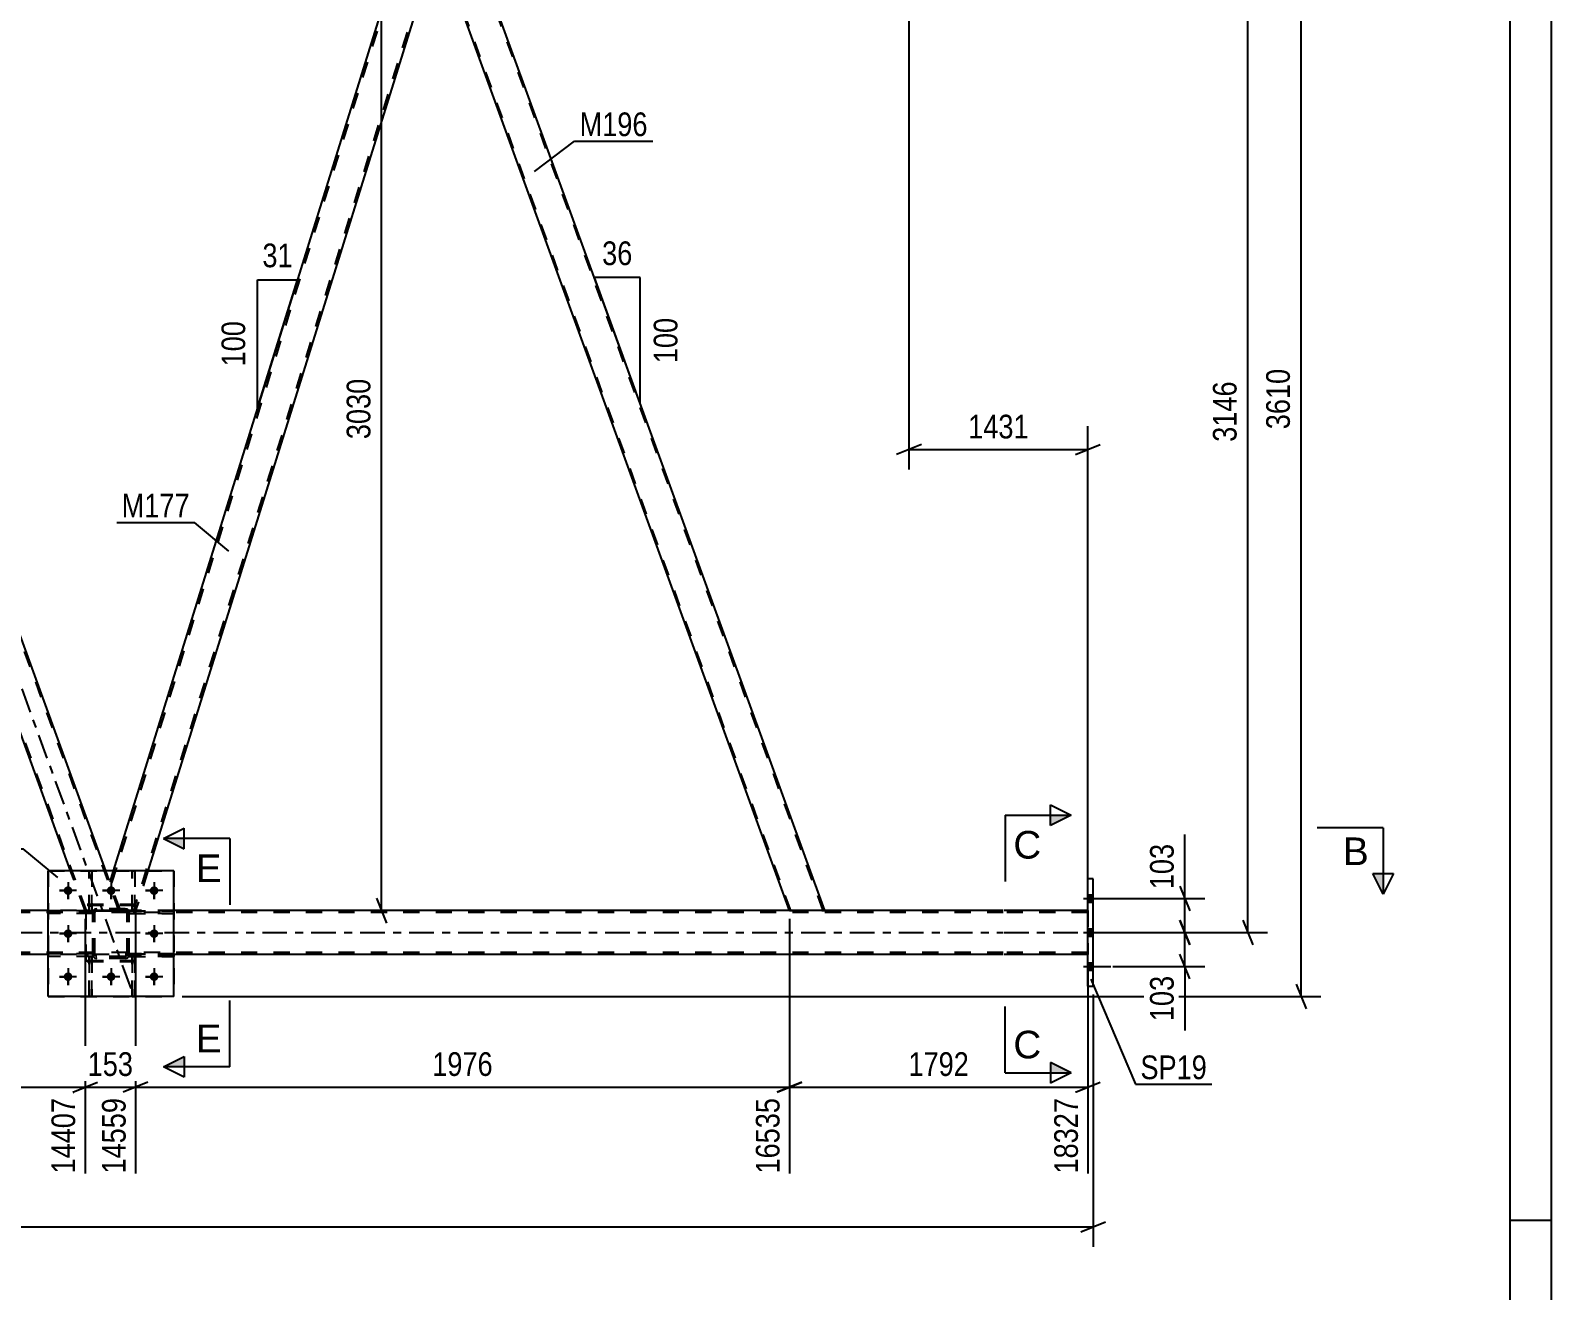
# Model space of a CAD drawing. Header units: millimetres. Extents: x 0 to 841, y 0 to 594.
# Drawn here: x 657.2 to 841, y 289.5 to 441.8 of the extents above; entities that cross this region are included whole.
import ezdxf

# ---------------------------------------------------------------- set-up
doc = ezdxf.new("R2010")
doc.units = ezdxf.units.MM
doc.linetypes.add('DXK_LINE_DOT2', pattern=[3.9198, 1.9599, -1.9599])
doc.linetypes.add('DXK_LINE_DOT3', pattern=[5.9187, 2.979, -0.9799, 0.9799, -0.9799])
doc.styles.add('Arial', font='ARIAL.TTF', dxfattribs={"height": 0.2})
doc.styles.add('Arial Narrow', font='ARIALN.TTF', dxfattribs={"height": 0.2})

# ---------------------------------------------------------------- blocks, each defined once
blk = doc.blocks.new('Unknown-814748264-1133')
at = {"color": 5, "linetype": 'Continuous'}
for p, q in [((841, 0), (841, 594)), ((836, 5), (836, 589)), ((841, 298), (836, 298))]:
    blk.add_line(p, q, dxfattribs=at)
blk = doc.blocks.new('Part-814748264-3235 - 3014')
at = {"color": 2, "linetype": 'Continuous'}
for p, q in [((669.45, 340.24), (669.45, 340.24)), ((669.77, 340.24), (669.45, 340.24)), ((669.77, 340.24), (669.77, 340.24))]:
    blk.add_line(p, q, dxfattribs=at)
at = {"color": 7, "linetype": 'DXK_LINE_DOT2'}
for p, q in [((669.45, 335.39), (669.45, 340.24)), ((669.77, 335.39), (669.77, 340.24)), ((669.45, 335.99), (669.77, 335.99)), ((669.77, 335.39), (669.45, 335.39))]:
    blk.add_line(p, q, dxfattribs=at)
blk = doc.blocks.new('Part-814748264-3390 - 3014')
at = {"color": 7, "linetype": 'DXK_LINE_DOT2'}
for p, q in [((703.71, 456.64), (666.89, 338.52)), ((706.18, 452.76), (669.61, 335.42)), ((706.3, 452.44), (706.32, 452.39)), ((706.32, 452.39), (706.3, 452.44)), ((667.17, 340.24), (666.75, 338.89)), ((671.36, 340.24), (669.86, 335.42)), ((668.02, 335.42), (666.75, 338.89)), ((669.86, 335.42), (668.02, 335.42))]:
    blk.add_line(p, q, dxfattribs=at)
at = {"color": 2, "linetype": 'Continuous'}
for p, q in [((703.45, 456.64), (667.17, 340.24)), ((704.77, 456.64), (703.45, 456.64)), ((706.3, 452.44), (704.77, 456.64)), ((706.32, 452.39), (671.36, 340.24))]:
    blk.add_line(p, q, dxfattribs=at)
blk = doc.blocks.new('Part-814748264-3113 - 3014')
at = {"color": 7, "linetype": 'DXK_LINE_DOT2'}
for p, q in [((674.5, 330.2), (669.1, 330.2)), ((669.1, 330.2), (669.1, 329.88)), ((669.1, 329.88), (674.5, 329.88)), ((669.7, 329.88), (669.7, 330.2)), ((674.5, 329.88), (674.5, 330.2))]:
    blk.add_line(p, q, dxfattribs=at)
blk = doc.blocks.new('Part-814748264-3348 - 3014')
at = {"color": 7, "linetype": 'DXK_LINE_DOT2'}
for p, q in [((664.25, 325.04), (664.25, 329.87)), ((664.25, 329.87), (664.57, 329.87)), ((664.25, 329.27), (664.57, 329.27)), ((664.57, 329.87), (664.57, 325.04)), ((664.57, 325.04), (664.25, 325.04))]:
    blk.add_line(p, q, dxfattribs=at)
blk = doc.blocks.new('Part-814748264-3231 - 3014')
at = {"color": 7, "linetype": 'DXK_LINE_DOT2'}
for p, q in [((664.7, 335.4), (659.3, 335.4)), ((659.3, 335.08), (659.3, 335.4)), ((664.7, 335.08), (659.3, 335.08)), ((664.1, 335.08), (664.1, 335.4)), ((664.7, 335.4), (664.7, 335.08))]:
    blk.add_line(p, q, dxfattribs=at)
blk = doc.blocks.new('Part-814748264-3232 - 3014')
at = {"color": 7, "linetype": 'DXK_LINE_DOT2'}
for p, q in [((664.7, 330.2), (659.3, 330.2)), ((659.3, 329.88), (659.3, 330.2)), ((664.7, 329.88), (659.3, 329.88)), ((664.1, 329.88), (664.1, 330.2)), ((664.7, 330.2), (664.7, 329.88))]:
    blk.add_line(p, q, dxfattribs=at)
blk = doc.blocks.new('Part-814748264-3238 - 3014')
at = {"color": 2, "linetype": 'Continuous'}
for p, q in [((664.25, 340.24), (664.25, 340.24)), ((664.57, 340.24), (664.25, 340.24)), ((664.57, 340.24), (664.57, 340.24))]:
    blk.add_line(p, q, dxfattribs=at)
at = {"color": 7, "linetype": 'DXK_LINE_DOT2'}
for p, q in [((664.25, 335.39), (664.25, 340.24)), ((664.57, 335.39), (664.57, 340.24)), ((664.25, 335.99), (664.57, 335.99)), ((664.57, 335.39), (664.25, 335.39))]:
    blk.add_line(p, q, dxfattribs=at)
blk = doc.blocks.new('Part-814748264-3241 - 3014')
at = {"color": 7, "linetype": 'DXK_LINE_DOT2'}
for p, q in [((669.77, 329.87), (669.45, 329.87)), ((669.45, 329.87), (669.45, 325.04)), ((669.45, 329.27), (669.77, 329.27)), ((669.77, 325.04), (669.77, 329.87)), ((669.45, 325.04), (669.77, 325.04))]:
    blk.add_line(p, q, dxfattribs=at)
blk = doc.blocks.new('Part-814748264-3242 - 3014')
at = {"color": 7, "linetype": 'DXK_LINE_DOT2'}
for p, q in [((674.5, 335.4), (669.1, 335.4)), ((669.1, 335.4), (669.1, 335.08)), ((669.1, 335.08), (674.5, 335.08)), ((669.7, 335.08), (669.7, 335.4)), ((674.5, 335.08), (674.5, 335.4))]:
    blk.add_line(p, q, dxfattribs=at)
blk = doc.blocks.new('Part-814748264-3247 - 3014')
at = {"color": 2, "linetype": 'Continuous'}
for p, q in [((674.5, 340.24), (659.3, 340.24)), ((659.3, 325.04), (659.3, 340.24)), ((674.5, 325.04), (674.5, 340.24)), ((674.5, 325.04), (659.3, 325.04))]:
    blk.add_line(p, q, dxfattribs=at)
blk = doc.blocks.new('Part-814748264-3248 - 3014')
at = {"color": 7, "linetype": 'DXK_LINE_DOT2'}
for p, q in [((669.1, 335.08), (669.1, 335.4)), ((669.1, 335.4), (674.5, 335.4)), ((674.5, 335.08), (669.1, 335.08)), ((669.7, 335.08), (669.7, 335.4)), ((674.5, 335.4), (674.5, 335.08))]:
    blk.add_line(p, q, dxfattribs=at)
blk = doc.blocks.new('Bolt-814748264-3249 - 3014')
at = {"linetype": 'Continuous'}
for points in [[(785.59, 336.44), (785.59, 337.32), (784.95, 337.32), (784.95, 336.44)], [(785.59, 336.44), (785.59, 337.32), (784.95, 337.32), (784.95, 336.44)], [(785.59, 336.44), (785.59, 337.32), (784.95, 337.32), (784.95, 336.44)], [(785.59, 332.34), (785.59, 333.22), (784.95, 333.22), (784.95, 332.34)], [(785.59, 332.34), (785.59, 333.22), (784.95, 333.22), (784.95, 332.34)], [(785.59, 328.24), (785.59, 329.12), (784.95, 329.12), (784.95, 328.24)], [(785.59, 328.24), (785.59, 329.12), (784.95, 329.12), (784.95, 328.24)], [(785.59, 328.24), (785.59, 329.12), (784.95, 329.12), (784.95, 328.24)]]:
    blk.add_hatch(color=1, dxfattribs=at).paths.add_polyline_path(points)
at = {"color": 1, "linetype": 'Continuous'}
for p, q in [((784.43, 336.88), (787.75, 336.88)), ((784.43, 336.88), (787.75, 336.88)), ((784.43, 336.88), (787.75, 336.88)), ((784.95, 337.32), (785.59, 337.32)), ((784.95, 337.32), (785.59, 337.32)), ((784.95, 337.32), (785.59, 337.32)), ((784.95, 336.44), (785.59, 336.44)), ((784.95, 336.44), (785.59, 336.44)), ((784.95, 336.44), (785.59, 336.44)), ((784.43, 332.78), (787.75, 332.78)), ((784.43, 332.78), (787.75, 332.78)), ((784.95, 333.22), (785.59, 333.22)), ((784.95, 333.22), (785.59, 333.22)), ((784.95, 332.34), (785.59, 332.34)), ((784.95, 332.34), (785.59, 332.34)), ((784.95, 329.12), (785.59, 329.12)), ((784.95, 329.12), (785.59, 329.12)), ((784.95, 329.12), (785.59, 329.12)), ((784.43, 328.68), (787.75, 328.68)), ((784.43, 328.68), (787.75, 328.68)), ((784.43, 328.68), (787.75, 328.68)), ((784.95, 328.24), (785.59, 328.24)), ((784.95, 328.24), (785.59, 328.24)), ((784.95, 328.24), (785.59, 328.24))]:
    blk.add_line(p, q, dxfattribs=at)
blk = doc.blocks.new('Part-814748264-3380 - 3014')
at = {"color": 2, "linetype": 'Continuous'}
for p, q in [((709.03, 456.64), (704.77, 456.64)), ((753.15, 335.42), (709.03, 456.64)), ((748.89, 335.42), (706.3, 452.44))]:
    blk.add_line(p, q, dxfattribs=at)
at = {"color": 7, "linetype": 'DXK_LINE_DOT2'}
for p, q in [((704.77, 456.64), (706.3, 452.44)), ((749.06, 335.42), (704.94, 456.64)), ((752.98, 335.42), (708.86, 456.64)), ((748.89, 335.42), (753.15, 335.42))]:
    blk.add_line(p, q, dxfattribs=at)
blk = doc.blocks.new('Part-814748264-3257 - 3014')
at = {"color": 7, "linetype": 'DXK_LINE_DOT3'}
blk.add_line((669.31, 326.03), (618.35, 466.04), dxfattribs=at)
at = {"color": 2, "linetype": 'Continuous'}
for p, q in [((623.89, 456.64), (619.64, 456.64)), ((666.26, 340.24), (623.89, 456.64)), ((662.01, 340.24), (621.17, 452.44))]:
    blk.add_line(p, q, dxfattribs=at)
at = {"color": 7, "linetype": 'DXK_LINE_DOT2'}
for p, q in [((619.64, 456.64), (621.17, 452.44)), ((663.93, 335.42), (619.81, 456.64)), ((667.85, 335.42), (623.72, 456.64)), ((663.76, 335.42), (662.01, 340.24)), ((668.02, 335.42), (666.26, 340.24)), ((668.02, 335.42), (663.76, 335.42))]:
    blk.add_line(p, q, dxfattribs=at)
blk = doc.blocks.new('Part-814748264-3258 - 3014')
at = {"color": 7, "linetype": 'DXK_LINE_DOT2'}
for p, q in [((664.7, 335.4), (659.3, 335.4)), ((659.3, 335.4), (659.3, 335.08)), ((664.7, 335.08), (659.3, 335.08)), ((664.1, 335.08), (664.1, 335.4)), ((664.7, 335.08), (664.7, 335.4))]:
    blk.add_line(p, q, dxfattribs=at)
blk = doc.blocks.new('Part-814748264-3263 - 3014')
at = {"color": 7, "linetype": 'DXK_LINE_DOT2'}
for p, q in [((669.1, 329.88), (669.1, 330.2)), ((669.1, 330.2), (674.5, 330.2)), ((674.5, 329.88), (669.1, 329.88)), ((669.7, 329.88), (669.7, 330.2)), ((674.5, 330.2), (674.5, 329.88))]:
    blk.add_line(p, q, dxfattribs=at)
blk = doc.blocks.new('Part-814748264-3264 - 3014')
at = {"color": 7, "linetype": 'DXK_LINE_DOT2'}
for p, q in [((659.3, 340.24), (674.5, 340.24)), ((659.3, 340.24), (659.3, 325.04)), ((674.5, 340.24), (674.5, 325.04)), ((659.3, 325.04), (674.5, 325.04))]:
    blk.add_line(p, q, dxfattribs=at)
blk = doc.blocks.new('Part-814748264-3292 - 3014')
at = {"color": 7, "linetype": 'DXK_LINE_DOT2'}
for p, q in [((774.73, 335.18), (99.23, 335.18)), ((674.5, 335.42), (659.3, 335.42)), ((784.95, 335.18), (774.83, 335.18)), ((784.95, 335.42), (784.95, 330.14)), ((774.73, 330.38), (99.23, 330.38)), ((674.5, 330.14), (659.3, 330.14)), ((784.95, 330.38), (774.83, 330.38))]:
    blk.add_line(p, q, dxfattribs=at)
at = {"color": 2, "linetype": 'Continuous'}
for p, q in [((659.3, 335.42), (504.23, 335.42)), ((774.73, 335.42), (674.5, 335.42)), ((784.95, 335.42), (774.83, 335.42)), ((659.3, 330.14), (504.23, 330.14)), ((774.73, 330.14), (674.5, 330.14)), ((784.95, 330.14), (774.83, 330.14))]:
    blk.add_line(p, q, dxfattribs=at)
at = {"color": 7, "linetype": 'DXK_LINE_DOT3'}
for p, q in [((99.23, 332.78), (774.73, 332.78)), ((774.83, 332.78), (784.95, 332.78))]:
    blk.add_line(p, q, dxfattribs=at)
blk = doc.blocks.new('Part-814748264-3354 - 3014')
at = {"color": 7, "linetype": 'DXK_LINE_DOT2'}
for p, q in [((664.25, 335.39), (664.25, 340.24)), ((664.25, 340.24), (664.57, 340.24)), ((664.57, 340.24), (664.57, 335.39)), ((664.25, 335.99), (664.57, 335.99)), ((664.57, 335.39), (664.25, 335.39))]:
    blk.add_line(p, q, dxfattribs=at)
blk = doc.blocks.new('Part-814748264-3436 - 3014')
at = {"color": 7, "linetype": 'DXK_LINE_DOT2'}
for p, q in [((664.57, 329.87), (664.25, 329.87)), ((664.25, 329.87), (664.25, 325.04)), ((664.25, 329.27), (664.57, 329.27)), ((664.57, 325.04), (664.57, 329.87)), ((664.25, 325.04), (664.57, 325.04))]:
    blk.add_line(p, q, dxfattribs=at)
blk = doc.blocks.new('Part-814748264-3308 - 3014')
at = {"color": 7, "linetype": 'DXK_LINE_DOT2'}
for p, q in [((664.7, 330.2), (659.3, 330.2)), ((659.3, 330.2), (659.3, 329.88)), ((664.7, 329.88), (659.3, 329.88)), ((664.1, 329.88), (664.1, 330.2)), ((664.7, 329.88), (664.7, 330.2))]:
    blk.add_line(p, q, dxfattribs=at)
blk = doc.blocks.new('Bolt-814748264-3432 - 3014')
at = {"color": 1, "linetype": 'Continuous'}
for p, q in [((661.7, 338.88), (661.7, 338.18)), ((666.9, 338.88), (666.9, 338.18)), ((672.1, 338.88), (672.1, 338.18)), ((660.66, 337.84), (661.35, 337.84)), ((661.7, 336.8), (661.7, 337.49)), ((662.74, 337.84), (662.05, 337.84)), ((665.86, 337.84), (666.55, 337.84)), ((666.9, 336.8), (666.9, 337.49)), ((667.94, 337.84), (667.25, 337.84)), ((671.06, 337.84), (671.75, 337.84)), ((672.1, 336.8), (672.1, 337.49)), ((673.14, 337.84), (672.45, 337.84)), ((661.7, 333.68), (661.7, 332.98)), ((672.1, 333.68), (672.1, 332.98)), ((660.66, 332.64), (661.35, 332.64)), ((661.7, 331.6), (661.7, 332.29)), ((662.74, 332.64), (662.05, 332.64)), ((671.06, 332.64), (671.75, 332.64)), ((672.1, 331.6), (672.1, 332.29)), ((673.14, 332.64), (672.45, 332.64)), ((660.66, 327.44), (661.35, 327.44)), ((661.7, 328.48), (661.7, 327.78)), ((662.74, 327.44), (662.05, 327.44)), ((665.86, 327.44), (666.55, 327.44)), ((666.9, 328.48), (666.9, 327.78)), ((667.94, 327.44), (667.25, 327.44)), ((671.06, 327.44), (671.75, 327.44)), ((672.1, 328.48), (672.1, 327.78)), ((673.14, 327.44), (672.45, 327.44)), ((661.7, 326.4), (661.7, 327.09)), ((666.9, 326.4), (666.9, 327.09)), ((672.1, 326.4), (672.1, 327.09))]:
    blk.add_line(p, q, dxfattribs=at)
blk = doc.blocks.new('Part-814748264-3334 - 3014')
at = {"color": 7, "linetype": 'DXK_LINE_DOT2'}
for p, q in [((664.7, 335.16), (664.74, 335.34)), ((664.74, 335.34), (664.7, 335.16)), ((664.7, 330.12), (664.7, 335.16)), ((664.94, 335.16), (664.96, 335.25)), ((664.94, 330.12), (664.94, 335.16)), ((664.96, 335.25), (665.01, 335.33)), ((664.99, 335.6), (665.18, 335.64)), ((665.18, 335.64), (664.99, 335.6)), ((665.01, 335.33), (665.09, 335.38)), ((665.09, 335.38), (665.18, 335.4)), ((668.62, 335.64), (665.18, 335.64)), ((665.18, 335.4), (668.62, 335.4)), ((668.62, 335.64), (668.8, 335.6)), ((668.8, 335.6), (668.62, 335.64)), ((668.62, 335.4), (668.71, 335.38)), ((668.71, 335.38), (668.79, 335.33)), ((668.79, 335.33), (668.84, 335.25)), ((668.84, 335.25), (668.86, 335.16)), ((668.86, 330.12), (668.86, 335.16)), ((669.06, 335.34), (669.1, 335.16)), ((669.1, 335.16), (669.06, 335.34)), ((669.1, 330.12), (669.1, 335.16)), ((664.74, 329.93), (664.7, 330.12)), ((664.7, 330.12), (664.74, 329.93)), ((664.96, 330.03), (664.94, 330.12)), ((665.01, 329.95), (664.96, 330.03)), ((665.18, 329.64), (664.99, 329.67)), ((664.99, 329.67), (665.18, 329.64)), ((665.09, 329.9), (665.01, 329.95)), ((665.18, 329.88), (665.09, 329.9)), ((668.62, 329.88), (665.18, 329.88)), ((668.62, 329.64), (665.18, 329.64)), ((668.71, 329.9), (668.62, 329.88)), ((668.8, 329.67), (668.62, 329.64)), ((668.62, 329.64), (668.8, 329.67)), ((668.79, 329.95), (668.71, 329.9)), ((668.84, 330.03), (668.79, 329.95)), ((668.86, 330.12), (668.84, 330.03)), ((669.1, 330.12), (669.06, 329.93)), ((669.06, 329.93), (669.1, 330.12))]:
    blk.add_line(p, q, dxfattribs=at)
at = {"color": 7, "linetype": 'DXK_LINE_DOT3'}
blk.add_line((666.9, 332.64), (666.9, 332.64), dxfattribs=at)
at = {"color": 7, "linetype": 'DXK_LINE_DOT2'}
for centre, start, end in [((665.18, 335.16), 112.5, 157.5), ((665.18, 335.16), 112.5, 157.5), ((668.62, 335.16), 22.5, 67.5), ((668.62, 335.16), 22.5, 67.5), ((665.18, 330.12), 202.5, 247.5), ((665.18, 330.12), 202.5, 247.5), ((668.62, 330.12), 292.5, 337.5), ((668.62, 330.12), 292.5, 337.5)]:
    blk.add_arc(centre, 0.48, start, end, dxfattribs=at)
blk = doc.blocks.new('Part-814748264-3351 - 3014')
at = {"color": 7, "linetype": 'DXK_LINE_DOT2'}
for p, q in [((669.45, 325.04), (669.45, 329.87)), ((669.45, 329.87), (669.77, 329.87)), ((669.45, 329.27), (669.77, 329.27)), ((669.77, 329.87), (669.77, 325.04)), ((669.77, 325.04), (669.45, 325.04))]:
    blk.add_line(p, q, dxfattribs=at)
blk = doc.blocks.new('Part-814748264-3357 - 3014')
at = {"color": 7, "linetype": 'DXK_LINE_DOT2'}
for p, q in [((669.45, 335.39), (669.45, 340.24)), ((669.45, 340.24), (669.77, 340.24)), ((669.77, 340.24), (669.77, 335.39)), ((669.45, 335.99), (669.77, 335.99)), ((669.77, 335.39), (669.45, 335.39))]:
    blk.add_line(p, q, dxfattribs=at)
blk = doc.blocks.new('Part-814748264-3420 - 3014')
at = {"color": 7, "linetype": 'DXK_LINE_DOT2'}
for p, q in [((664.7, 335.16), (664.74, 335.34)), ((664.74, 335.34), (664.7, 335.16)), ((664.7, 330.12), (664.7, 335.16)), ((664.94, 335.16), (664.96, 335.25)), ((664.94, 330.12), (664.94, 335.16)), ((664.96, 335.25), (665.01, 335.33)), ((664.99, 335.6), (665.18, 335.64)), ((665.18, 335.64), (664.99, 335.6)), ((665.01, 335.33), (665.09, 335.38)), ((665.09, 335.38), (665.18, 335.4)), ((668.62, 335.64), (665.18, 335.64)), ((665.18, 335.4), (668.62, 335.4)), ((668.62, 335.64), (668.8, 335.6)), ((668.8, 335.6), (668.62, 335.64)), ((668.62, 335.4), (668.71, 335.38)), ((668.71, 335.38), (668.79, 335.33)), ((668.79, 335.33), (668.84, 335.25)), ((668.84, 335.25), (668.86, 335.16)), ((668.86, 330.12), (668.86, 335.16)), ((669.06, 335.34), (669.1, 335.16)), ((669.1, 335.16), (669.06, 335.34)), ((669.1, 330.12), (669.1, 335.16)), ((664.74, 329.93), (664.7, 330.12)), ((664.7, 330.12), (664.74, 329.93)), ((664.96, 330.03), (664.94, 330.12)), ((665.01, 329.95), (664.96, 330.03)), ((665.18, 329.64), (664.99, 329.67)), ((664.99, 329.67), (665.18, 329.64)), ((665.09, 329.9), (665.01, 329.95)), ((665.18, 329.88), (665.09, 329.9)), ((668.62, 329.88), (665.18, 329.88)), ((668.62, 329.64), (665.18, 329.64)), ((668.71, 329.9), (668.62, 329.88)), ((668.8, 329.67), (668.62, 329.64)), ((668.62, 329.64), (668.8, 329.67)), ((668.79, 329.95), (668.71, 329.9)), ((668.84, 330.03), (668.79, 329.95)), ((668.86, 330.12), (668.84, 330.03)), ((669.1, 330.12), (669.06, 329.93)), ((669.06, 329.93), (669.1, 330.12))]:
    blk.add_line(p, q, dxfattribs=at)
at = {"color": 7, "linetype": 'DXK_LINE_DOT3'}
blk.add_line((666.9, 332.64), (666.9, 332.64), dxfattribs=at)
at = {"color": 7, "linetype": 'DXK_LINE_DOT2'}
for centre, start, end in [((665.18, 335.16), 112.5, 157.5), ((665.18, 335.16), 112.5, 157.5), ((668.62, 335.16), 22.5, 67.5), ((668.62, 335.16), 22.5, 67.5), ((665.18, 330.12), 202.5, 247.5), ((665.18, 330.12), 202.5, 247.5), ((668.62, 330.12), 292.5, 337.5), ((668.62, 330.12), 292.5, 337.5)]:
    blk.add_arc(centre, 0.48, start, end, dxfattribs=at)
blk = doc.blocks.new('Part-814748264-3421 - 3014')
at = {"color": 7, "linetype": 'DXK_LINE_DOT2'}
for p, q in [((669.9, 336.17), (663.9, 336.17)), ((663.9, 329.37), (663.9, 336.17)), ((669.9, 329.37), (669.9, 336.17)), ((669.9, 329.37), (663.9, 329.37))]:
    blk.add_line(p, q, dxfattribs=at)
blk = doc.blocks.new('Part-814748264-3422 - 3014')
at = {"color": 7, "linetype": 'DXK_LINE_DOT2'}
for p, q in [((669.9, 336.04), (663.9, 336.04)), ((663.9, 329.24), (663.9, 336.04)), ((669.9, 329.24), (669.9, 336.04)), ((669.9, 329.24), (663.9, 329.24))]:
    blk.add_line(p, q, dxfattribs=at)
blk = doc.blocks.new('Part-814748264-3428 - 3014')
at = {"color": 2, "linetype": 'Continuous'}
for p, q in [((785.59, 339.28), (784.95, 339.28)), ((784.95, 326.28), (784.95, 339.28)), ((785.59, 326.28), (785.59, 339.28)), ((784.95, 326.28), (785.59, 326.28))]:
    blk.add_line(p, q, dxfattribs=at)
blk = doc.blocks.new('Bolt-814748264-3433 - 3014')
at = {"linetype": 'Continuous'}
for points in [[(662.22, 337.84, -1), (661.18, 337.84, -1)], [(667.42, 337.84, -1), (666.38, 337.84, -1)], [(672.62, 337.84, -1), (671.58, 337.84, -1)], [(662.22, 332.64, -1), (661.18, 332.64, -1)], [(672.62, 332.64, -1), (671.58, 332.64, -1)], [(662.22, 327.44, -1), (661.18, 327.44, -1)], [(667.42, 327.44, -1), (666.38, 327.44, -1)], [(672.62, 327.44, -1), (671.58, 327.44, -1)]]:
    blk.add_hatch(color=1, dxfattribs=at).paths.add_polyline_path(points)
at = {"color": 1, "linetype": 'Continuous'}
for p, q in [((661.7, 338.88), (661.7, 336.8)), ((666.9, 338.88), (666.9, 336.8)), ((672.1, 338.88), (672.1, 336.8)), ((662.74, 337.84), (660.66, 337.84)), ((667.94, 337.84), (665.86, 337.84)), ((673.14, 337.84), (671.06, 337.84)), ((661.7, 333.68), (661.7, 331.6)), ((672.1, 333.68), (672.1, 331.6)), ((662.74, 332.64), (660.66, 332.64)), ((673.14, 332.64), (671.06, 332.64)), ((662.74, 327.44), (660.66, 327.44)), ((661.7, 328.48), (661.7, 326.4)), ((667.94, 327.44), (665.86, 327.44)), ((666.9, 328.48), (666.9, 326.4)), ((673.14, 327.44), (671.06, 327.44)), ((672.1, 328.48), (672.1, 326.4))]:
    blk.add_line(p, q, dxfattribs=at)
blk = doc.blocks.new('StraightDimension-814748264-15838 - 3014')
at = {"color": 7, "linetype": 'Continuous'}
for p, q in [((669.86, 334.42), (669.86, 303.66)), ((748.89, 334.42), (748.89, 303.66)), ((671.36, 314.7), (668.36, 313.5)), ((747.39, 313.5), (750.39, 314.7)), ((669.86, 314.1), (748.89, 314.1))]:
    blk.add_line(p, q, dxfattribs=at)
at = {"color": 0}
blk.add_wipeout([(713.63, 314.85), (713.63, 319.05), (705.12, 319.05), (705.12, 314.85)], dxfattribs=at)
at = {"color": 0, "linetype": 'Continuous'}
blk.add_wipeout([(748.29, 313.4), (744.09, 313.4), (744.09, 303.06), (748.29, 303.06)], dxfattribs=at)
at = {"color": 3, "style": 'Arial Narrow'}
blk.add_text('1976', height=2.863, dxfattribs=at).set_placement((705.72, 315.45))
at = {"color": 3, "linetype": 'Continuous', "style": 'Arial Narrow'}
blk.add_text('16535', height=2.863, rotation=90.0002, dxfattribs=at).set_placement((747.69, 303.66))
blk = doc.blocks.new('StraightDimension-814748264-3698 - 3014')
at = {"color": 7, "linetype": 'Continuous'}
for p, q in [((804.88, 457.14), (803.68, 460.14)), ((764.97, 458.64), (806.68, 458.64)), ((804.28, 332.78), (804.28, 458.64)), ((786.59, 332.78), (806.68, 332.78)), ((803.68, 334.28), (804.88, 331.28))]:
    blk.add_line(p, q, dxfattribs=at)
at = {"color": 0}
blk.add_wipeout([(803.53, 399.97), (799.33, 399.97), (799.33, 391.46), (803.53, 391.46)], dxfattribs=at)
at = {"color": 3, "style": 'Arial Narrow'}
blk.add_text('3146', height=2.863, rotation=90.0002, dxfattribs=at).set_placement((802.93, 392.06))
blk = doc.blocks.new('StraightDimension-814748264-4026 - 3014')
at = {"color": 7, "linetype": 'Continuous'}
for p, q in [((785.59, 325.28), (785.59, 294.81)), ((47.5, 297.21), (785.59, 297.21)), ((784.09, 296.61), (787.09, 297.81))]:
    blk.add_line(p, q, dxfattribs=at)
blk = doc.blocks.new('StraightDimension-814748264-4037 - 3014')
at = {"color": 7, "linetype": 'Continuous'}
for p, q in [((763.33, 455.64), (763.33, 388.72)), ((784.95, 336.42), (784.95, 393.97)), ((764.83, 391.72), (761.83, 390.52)), ((783.45, 390.52), (786.45, 391.72)), ((763.33, 391.12), (784.95, 391.12))]:
    blk.add_line(p, q, dxfattribs=at)
at = {"color": 0}
blk.add_wipeout([(778.4, 391.87), (778.4, 396.07), (769.89, 396.07), (769.89, 391.87)], dxfattribs=at)
at = {"color": 3, "style": 'Arial Narrow'}
blk.add_text('1431', height=2.863, dxfattribs=at).set_placement((770.49, 392.47))
blk = doc.blocks.new('StraightDimension-814748264-4575 - 3014')
at = {"color": 7, "linetype": 'Continuous'}
for p, q in [((796.08, 338.38), (797.28, 335.38)), ((786.59, 336.88), (799.08, 336.88)), ((796.68, 332.78), (796.68, 336.88)), ((786.59, 332.78), (799.08, 332.78)), ((797.28, 331.28), (796.08, 334.28))]:
    blk.add_line(p, q, dxfattribs=at)
at = {"color": 0}
blk.add_wipeout([(795.93, 344.09), (791.73, 344.09), (791.73, 337.41), (795.93, 337.41)], dxfattribs=at)
at = {"color": 7, "linetype": 'Continuous'}
blk.add_line((796.68, 336.88), (796.68, 344.62), dxfattribs=at)
blk.add_line((796.68, 336.88), (796.68, 344.62), dxfattribs=at)
at = {"color": 3, "style": 'Arial Narrow'}
blk.add_text('103', height=2.863, rotation=90.0002, dxfattribs=at).set_placement((795.33, 338.01))
blk = doc.blocks.new('StraightDimension-814748264-15840 - 3014')
at = {"color": 7, "linetype": 'Continuous'}
for p, q in [((584.73, 334.42), (584.73, 303.66)), ((663.76, 334.42), (663.76, 303.66)), ((586.23, 314.7), (583.23, 313.5)), ((662.26, 313.5), (665.26, 314.7)), ((584.73, 314.1), (663.76, 314.1))]:
    blk.add_line(p, q, dxfattribs=at)
at = {"color": 0}
blk.add_wipeout([(628.5, 314.85), (628.5, 319.05), (619.99, 319.05), (619.99, 314.85)], dxfattribs=at)
at = {"color": 0, "linetype": 'Continuous'}
blk.add_wipeout([(663.16, 313.4), (658.96, 313.4), (658.96, 303.06), (663.16, 303.06)], dxfattribs=at)
at = {"color": 3, "style": 'Arial Narrow'}
blk.add_text('1976', height=2.863, dxfattribs=at).set_placement((620.59, 315.45))
at = {"color": 3, "linetype": 'Continuous', "style": 'Arial Narrow'}
blk.add_text('14407', height=2.863, rotation=90.0002, dxfattribs=at).set_placement((662.56, 303.66))
blk = doc.blocks.new('StraightDimension-814748264-4535 - 3014')
at = {"color": 7, "linetype": 'Continuous'}
for p, q in [((700.19, 455.14), (698.99, 458.14)), ((719.05, 456.64), (696.74, 456.64)), ((699.59, 335.42), (699.59, 456.64)), ((698.99, 336.92), (700.19, 333.92)), ((723.73, 335.42), (696.74, 335.42))]:
    blk.add_line(p, q, dxfattribs=at)
at = {"color": 0}
blk.add_wipeout([(698.84, 400.29), (694.64, 400.29), (694.64, 391.78), (698.84, 391.78)], dxfattribs=at)
at = {"color": 3, "style": 'Arial Narrow'}
blk.add_text('3030', height=2.863, rotation=90.0002, dxfattribs=at).set_placement((698.24, 392.38))
blk = doc.blocks.new('StraightDimension-814748264-15837 - 3014')
at = {"color": 7, "linetype": 'Continuous'}
for p, q in [((748.89, 334.42), (748.89, 303.66)), ((784.95, 329.14), (784.95, 303.66)), ((750.39, 314.7), (747.39, 313.5)), ((783.45, 313.5), (786.45, 314.7)), ((748.89, 314.1), (784.95, 314.1))]:
    blk.add_line(p, q, dxfattribs=at)
at = {"color": 0}
blk.add_wipeout([(771.18, 314.85), (771.18, 319.05), (762.67, 319.05), (762.67, 314.85)], dxfattribs=at)
at = {"color": 0, "linetype": 'Continuous'}
blk.add_wipeout([(784.35, 313.4), (780.15, 313.4), (780.15, 303.06), (784.35, 303.06)], dxfattribs=at)
at = {"color": 3, "style": 'Arial Narrow'}
blk.add_text('1792', height=2.863, dxfattribs=at).set_placement((763.27, 315.45))
at = {"color": 3, "linetype": 'Continuous', "style": 'Arial Narrow'}
blk.add_text('18327', height=2.863, rotation=90.0002, dxfattribs=at).set_placement((783.75, 303.66))
blk = doc.blocks.new('StraightDimension-814748264-15839 - 3014')
at = {"color": 7, "linetype": 'Continuous'}
for p, q in [((663.76, 334.42), (663.76, 303.66)), ((669.86, 334.42), (669.86, 303.66)), ((662.26, 313.5), (665.26, 314.7)), ((671.36, 314.7), (668.36, 313.5)), ((663.76, 314.1), (669.86, 314.1))]:
    blk.add_line(p, q, dxfattribs=at)
at = {"color": 0}
blk.add_wipeout([(670.15, 314.85), (670.15, 319.05), (663.47, 319.05), (663.47, 314.85)], dxfattribs=at)
at = {"color": 0, "linetype": 'Continuous'}
blk.add_wipeout([(669.26, 313.4), (665.06, 313.4), (665.06, 303.06), (669.26, 303.06)], dxfattribs=at)
at = {"color": 3, "style": 'Arial Narrow'}
blk.add_text('153', height=2.863, dxfattribs=at).set_placement((664.07, 315.45))
at = {"color": 3, "linetype": 'Continuous', "style": 'Arial Narrow'}
blk.add_text('14559', height=2.863, rotation=90.0002, dxfattribs=at).set_placement((668.66, 303.66))
blk = doc.blocks.new('AngleDimension-814748264-3528 - 3014')
at = {"color": 7, "linetype": 'Continuous'}
for p, q in [((684.61, 411.65), (689.43, 411.65)), ((684.61, 396.18), (689.43, 411.65)), ((684.61, 396.18), (684.61, 411.65)), ((685.69, 399.64), (689.43, 411.65))]:
    blk.add_line(p, q, dxfattribs=at)
at = {"color": 0}
for points in [[(689.45, 412.55), (689.45, 416.75), (684.59, 416.75), (684.59, 412.55)], [(683.71, 407.26), (679.51, 407.26), (679.51, 400.57), (683.71, 400.57)]]:
    blk.add_wipeout(points, dxfattribs=at)
at = {"color": 3, "style": 'Arial Narrow'}
blk.add_text('31', height=2.863, dxfattribs=at).set_placement((685.19, 413.15))
blk.add_text('100', height=2.863, rotation=90.0002, dxfattribs=at).set_placement((683.11, 401.17))
blk = doc.blocks.new('StraightDimension-814748264-3628 - 3014')
at = {"color": 7, "linetype": 'Continuous'}
for p, q in [((811.32, 467.94), (810.12, 470.94)), ((761.66, 469.44), (813.12, 469.44)), ((810.72, 325.04), (810.72, 469.44)), ((810.12, 326.54), (811.32, 323.54)), ((675.5, 325.04), (813.12, 325.04))]:
    blk.add_line(p, q, dxfattribs=at)
at = {"color": 0}
blk.add_wipeout([(809.97, 401.5), (805.77, 401.5), (805.77, 392.98), (809.97, 392.98)], dxfattribs=at)
at = {"color": 3, "style": 'Arial Narrow'}
blk.add_text('3610', height=2.863, rotation=90.0002, dxfattribs=at).set_placement((809.37, 393.58))
blk = doc.blocks.new('StraightDimension-814748264-4567 - 3014')
at = {"color": 7, "linetype": 'Continuous'}
for p, q in [((786.59, 332.78), (799.08, 332.78)), ((796.08, 334.28), (797.28, 331.28)), ((796.68, 328.68), (796.68, 332.78)), ((797.28, 327.18), (796.08, 330.18)), ((787.99, 328.68), (799.08, 328.68))]:
    blk.add_line(p, q, dxfattribs=at)
at = {"color": 0}
blk.add_wipeout([(795.93, 328.16), (791.73, 328.16), (791.73, 321.47), (795.93, 321.47)], dxfattribs=at)
at = {"color": 7, "linetype": 'Continuous'}
blk.add_line((796.68, 328.68), (796.68, 320.95), dxfattribs=at)
blk.add_line((796.68, 328.68), (796.68, 320.95), dxfattribs=at)
at = {"color": 3, "style": 'Arial Narrow'}
blk.add_text('103', height=2.863, rotation=90.0002, dxfattribs=at).set_placement((795.33, 322.07))
blk = doc.blocks.new('AngleDimension-814748264-16186 - 3014')
at = {"color": 7, "linetype": 'Continuous'}
for p, q in [((728.79, 402.36), (725.31, 411.91)), ((730.85, 411.91), (725.31, 411.91)), ((730.85, 396.69), (725.31, 411.91)), ((730.85, 396.69), (730.85, 411.91))]:
    blk.add_line(p, q, dxfattribs=at)
at = {"color": 0}
for points in [[(730.51, 412.81), (730.51, 417.01), (725.65, 417.01), (725.65, 412.81)], [(735.95, 407.64), (731.75, 407.64), (731.75, 400.96), (735.95, 400.96)]]:
    blk.add_wipeout(points, dxfattribs=at)
at = {"color": 3, "style": 'Arial Narrow'}
blk.add_text('36', height=2.863, dxfattribs=at).set_placement((726.25, 413.41))
blk.add_text('100', height=2.863, rotation=90.0002, dxfattribs=at).set_placement((735.35, 401.56))
blk = doc.blocks.new('Mark-814748264-3243 - 3014')
at = {"color": 0}
blk.add_wipeout([(655.66, 343.5), (655.66, 346.5), (647.62, 346.5), (647.62, 343.5)], dxfattribs=at)
blk.add_wipeout([(655.66, 343.5), (655.66, 346.5), (647.62, 346.5), (647.62, 343.5)], dxfattribs=at)
at = {"color": 30, "linetype": 'Continuous'}
for p in [(647.02, 342.9), (660.45, 339.44)]:
    blk.add_line(p, (656.26, 342.9), dxfattribs=at)
at = {"color": 3, "style": 'Arial Narrow'}
blk.add_text('SP20', height=2.863, dxfattribs=at).set_placement((647.62, 343.5))
blk = doc.blocks.new('Mark-814748264-3376 - 3014')
at = {"color": 0}
blk.add_wipeout([(731.76, 428.99), (731.76, 431.99), (723.53, 431.99), (723.53, 428.99)], dxfattribs=at)
blk.add_wipeout([(731.76, 428.99), (731.76, 431.99), (723.53, 431.99), (723.53, 428.99)], dxfattribs=at)
at = {"color": 30, "linetype": 'Continuous'}
for p, q in [((718.07, 424.7), (722.93, 428.39)), ((722.93, 428.39), (732.36, 428.39))]:
    blk.add_line(p, q, dxfattribs=at)
at = {"color": 3, "style": 'Arial Narrow'}
blk.add_text('M196', height=2.863, dxfattribs=at).set_placement((723.53, 428.99))
blk = doc.blocks.new('Mark-814748264-3386 - 3014')
at = {"color": 0}
blk.add_wipeout([(676.4, 382.92), (676.4, 385.92), (668.18, 385.92), (668.18, 382.92)], dxfattribs=at)
blk.add_wipeout([(676.4, 382.92), (676.4, 385.92), (668.18, 385.92), (668.18, 382.92)], dxfattribs=at)
at = {"color": 30, "linetype": 'Continuous'}
for p in [(667.58, 382.32), (681.12, 378.85)]:
    blk.add_line(p, (677, 382.32), dxfattribs=at)
at = {"color": 3, "style": 'Arial Narrow'}
blk.add_text('M177', height=2.863, dxfattribs=at).set_placement((668.18, 382.92))
blk = doc.blocks.new('Mark-814748264-3424 - 3014')
at = {"color": 0}
blk.add_wipeout([(799.35, 315.06), (799.35, 318.06), (791.31, 318.06), (791.31, 315.06)], dxfattribs=at)
blk.add_wipeout([(799.35, 315.06), (799.35, 318.06), (791.31, 318.06), (791.31, 315.06)], dxfattribs=at)
at = {"color": 30, "linetype": 'Continuous'}
for p, q in [((785.3, 327.16), (790.71, 314.46)), ((790.71, 314.46), (799.95, 314.46))]:
    blk.add_line(p, q, dxfattribs=at)
at = {"color": 3, "style": 'Arial Narrow'}
blk.add_text('SP19', height=2.863, dxfattribs=at).set_placement((791.31, 315.06))
blk = doc.blocks.new('SectionMark-814748264-4742 - 3014')
at = {"linetype": 'Continuous'}
for points in [[(675.75, 344.12), (675.75, 342.87), (673.25, 344.12)], [(675.75, 317.8), (675.75, 316.55), (673.25, 316.55)]]:
    blk.add_hatch(color=6, dxfattribs=at).paths.add_polyline_path(points)
at = {"color": 6, "linetype": 'Continuous'}
for p, q in [((673.25, 344.12), (675.75, 345.37)), ((681.25, 344.12), (673.25, 344.12)), ((673.25, 344.12), (675.75, 342.87)), ((675.75, 342.87), (675.75, 345.37)), ((681.25, 344.12), (681.25, 336.12)), ((681.25, 316.55), (681.25, 324.55)), ((673.25, 316.55), (675.75, 317.8)), ((681.25, 316.55), (673.25, 316.55)), ((675.75, 315.3), (673.25, 316.55)), ((675.75, 317.8), (675.75, 315.3))]:
    blk.add_line(p, q, dxfattribs=at)
at = {"color": 0, "linetype": 'Continuous'}
for points in [[(680.25, 338.87), (680.25, 342.37), (677.14, 342.37), (677.14, 338.87)], [(680.25, 318.3), (680.25, 321.8), (677.14, 321.8), (677.14, 318.3)]]:
    blk.add_wipeout(points, dxfattribs=at)
at = {"color": 3, "linetype": 'Continuous', "style": 'Arial'}
for p in [(677.14, 338.87), (677.14, 318.3)]:
    blk.add_text('E', height=3.34, dxfattribs=at).set_placement(p)
blk = doc.blocks.new('SectionMark-814748264-4748 - 3014')
at = {"linetype": 'Continuous'}
blk.add_hatch(color=6, dxfattribs=at).paths.add_polyline_path([(819.4, 339.92), (820.65, 339.92), (820.65, 337.42)])
at = {"color": 6, "linetype": 'Continuous'}
for p, q in [((820.65, 345.42), (812.65, 345.42)), ((820.65, 345.42), (820.65, 337.42)), ((819.4, 339.92), (821.9, 339.92)), ((820.65, 337.42), (819.4, 339.92)), ((821.9, 339.92), (820.65, 337.42))]:
    blk.add_line(p, q, dxfattribs=at)
at = {"color": 0, "linetype": 'Continuous'}
blk.add_wipeout([(818.9, 340.92), (818.9, 344.42), (815.79, 344.42), (815.79, 340.92)], dxfattribs=at)
at = {"color": 3, "linetype": 'Continuous', "style": 'Arial'}
blk.add_text('B', height=3.34, dxfattribs=at).set_placement((815.79, 340.92))
blk = doc.blocks.new('SectionMark-814748264-16421 - 3014')
at = {"linetype": 'Continuous'}
for points in [[(780.45, 345.71), (780.45, 346.96), (782.95, 346.96)], [(780.45, 315.82), (780.45, 317.07), (782.95, 315.82)]]:
    blk.add_hatch(color=6, dxfattribs=at).paths.add_polyline_path(points)
at = {"color": 6, "linetype": 'Continuous'}
for p, q in [((780.45, 345.71), (780.45, 348.21)), ((780.45, 348.21), (782.95, 346.96)), ((774.95, 346.96), (774.95, 338.96)), ((774.95, 346.96), (782.95, 346.96)), ((782.95, 346.96), (780.45, 345.71)), ((774.95, 315.82), (774.95, 323.82)), ((782.95, 315.82), (780.45, 317.07)), ((780.45, 317.07), (780.45, 314.57)), ((774.95, 315.82), (782.95, 315.82)), ((782.95, 315.82), (780.45, 314.57))]:
    blk.add_line(p, q, dxfattribs=at)
at = {"color": 0, "linetype": 'Continuous'}
for points in [[(779.32, 341.71), (779.32, 345.21), (775.95, 345.21), (775.95, 341.71)], [(779.32, 317.57), (779.32, 321.07), (775.95, 321.07), (775.95, 317.57)]]:
    blk.add_wipeout(points, dxfattribs=at)
at = {"color": 3, "linetype": 'Continuous', "style": 'Arial'}
for p in [(775.95, 341.71), (775.95, 317.57)]:
    blk.add_text('C', height=3.34, dxfattribs=at).set_placement(p)

msp = doc.modelspace()

# ---------------------------------------------------------------- block references
for name in ['Unknown-814748264-1133', 'Part-814748264-3257 - 3014', 'Part-814748264-3390 - 3014', 'Part-814748264-3380 - 3014', 'Part-814748264-3247 - 3014', 'Part-814748264-3264 - 3014', 'Part-814748264-3238 - 3014', 'Part-814748264-3354 - 3014', 'Part-814748264-3235 - 3014', 'Part-814748264-3357 - 3014', 'Bolt-814748264-3432 - 3014', 'Bolt-814748264-3433 - 3014', 'Part-814748264-3428 - 3014', 'Bolt-814748264-3249 - 3014', 'Part-814748264-3292 - 3014', 'Part-814748264-3231 - 3014', 'Part-814748264-3258 - 3014', 'Part-814748264-3421 - 3014', 'Part-814748264-3422 - 3014', 'Part-814748264-3334 - 3014', 'Part-814748264-3420 - 3014', 'Part-814748264-3242 - 3014', 'Part-814748264-3248 - 3014', 'Part-814748264-3232 - 3014', 'Part-814748264-3308 - 3014', 'Part-814748264-3348 - 3014', 'Part-814748264-3436 - 3014', 'Part-814748264-3113 - 3014', 'Part-814748264-3263 - 3014', 'Part-814748264-3241 - 3014', 'Part-814748264-3351 - 3014']:
    msp.add_blockref(name, (0, 0))

# ---------------------------------------------------------------- next in the draw order: block references
for name in ['StraightDimension-814748264-3698 - 3014', 'StraightDimension-814748264-15838 - 3014']:
    msp.add_blockref(name, (0, 0))

# ---------------------------------------------------------------- next in the draw order: block references
msp.add_blockref('StraightDimension-814748264-4026 - 3014', (0, 0))

# ---------------------------------------------------------------- next in the draw order: block references
for name in ['StraightDimension-814748264-4535 - 3014', 'StraightDimension-814748264-4037 - 3014', 'AngleDimension-814748264-3528 - 3014', 'Mark-814748264-3243 - 3014', 'StraightDimension-814748264-15840 - 3014']:
    msp.add_blockref(name, (0, 0))

# ---------------------------------------------------------------- next in the draw order: block references
for name in ['StraightDimension-814748264-4575 - 3014', 'StraightDimension-814748264-15839 - 3014']:
    msp.add_blockref(name, (0, 0))

# ---------------------------------------------------------------- next in the draw order: block references
msp.add_blockref('StraightDimension-814748264-15837 - 3014', (0, 0))

# ---------------------------------------------------------------- next in the draw order: block references
msp.add_blockref('StraightDimension-814748264-3628 - 3014', (0, 0))

# ---------------------------------------------------------------- next in the draw order: block references
for name in ['Mark-814748264-3376 - 3014', 'AngleDimension-814748264-16186 - 3014', 'Mark-814748264-3386 - 3014', 'SectionMark-814748264-4742 - 3014', 'StraightDimension-814748264-4567 - 3014']:
    msp.add_blockref(name, (0, 0))

# ---------------------------------------------------------------- next in the draw order: block references
for name in ['SectionMark-814748264-4748 - 3014', 'Mark-814748264-3424 - 3014']:
    msp.add_blockref(name, (0, 0))

# ---------------------------------------------------------------- next in the draw order: block references
msp.add_blockref('SectionMark-814748264-16421 - 3014', (0, 0))

doc.saveas('drawing.dxf')
